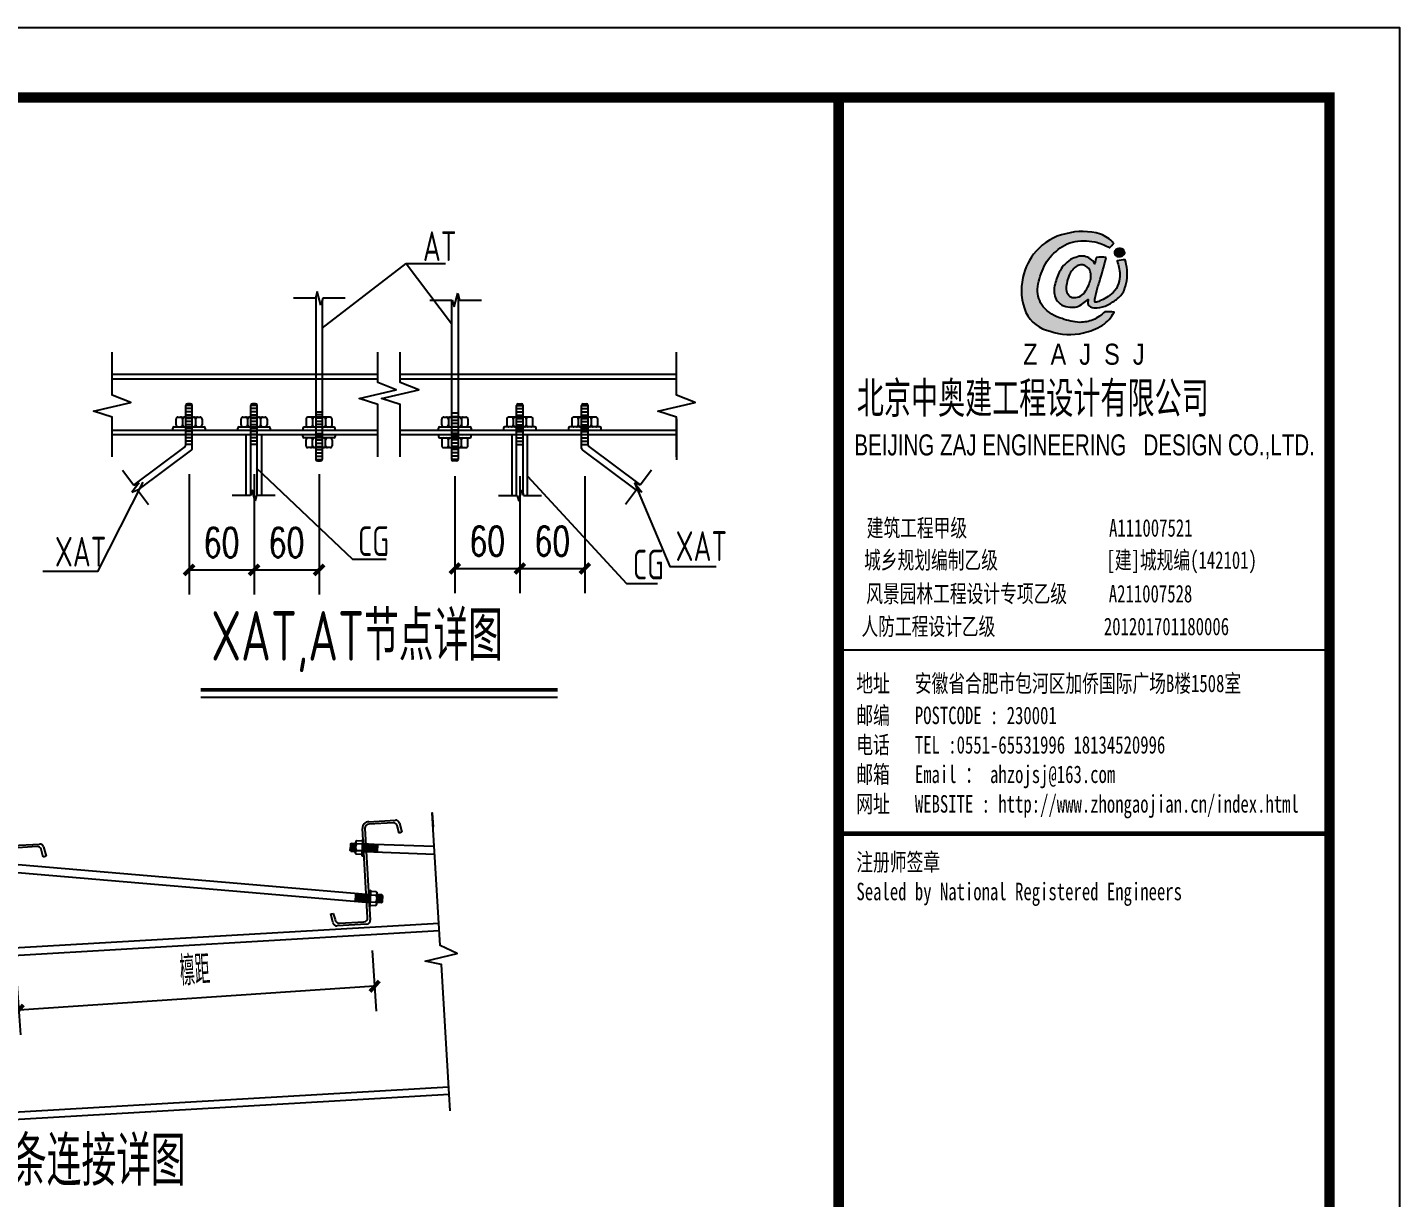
# Model space of a CAD drawing. Extents: x 180850 to 1399066, y 48356 to 327880.
# Drawn here: x 1010427 to 1038098, y 196774 to 220382 of the extents above; entities that cross this region are included whole.
import ezdxf
from ezdxf.enums import TextEntityAlignment as Align

# ---------------------------------------------------------------- set-up
doc = ezdxf.new("R2010")
doc.units = 0
doc.header["$LTSCALE"] = 1000
doc.layers.add('_0', color=7, linetype='Continuous', lineweight=25)
for name, color, linetype in [('AXIS', 3, 'Continuous'), ('GL', 150, 'Continuous'), ('LT', 181, 'Continuous'), ('NUM', 7, 'Continuous'), ('PUB_DIM', 3, 'Continuous'), ('PUB_TITLE', 4, 'Continuous'), ('PZ', 202, 'Continuous'), ('TEXT', 7, 'Continuous'), ('图签', 3, 'Continuous')]:
    doc.layers.add(name, color=color, linetype=linetype)
doc.styles.add('_gyy_title_Arial', font='arial.ttf', dxfattribs={"width": 0.7})
doc.styles.add('_gyy_title_ST', font='', dxfattribs={"width": 0.8})
doc.styles.add('_TCH_DIM_T3', font='SIMPLEX', dxfattribs={"width": 0.705882, "bigfont": 'GBCBIG'})
doc.styles.add('HZ', font='txt.shx', dxfattribs={"width": 0.8, "bigfont": '000hztxt.shx'})
doc.styles.add('TSSD_Label', font='tssdeng.shx', dxfattribs={"width": 0.7, "bigfont": 'hztxt.shx'})
doc.styles.get('_gyy_title_ST').set_extended_font_data('SimSun')
doc.dimstyles.new('TCH-200-1', dxfattribs={"dimtxt": 595, "dimasz": 200, "dimexe": 500, "dimexo": 600, "dimgap": 252.5, "dimtad": 1, "dimdec": 0, "dimzin": 0, "dimdsep": 46, "dimtxsty": '_TCH_DIM_T3', "dimblk": 'ARCHTICK', "dimcen": 0.09, "dimclrd": 3, "dimclre": 3, "dimclrt": 7, "dimazin": 2, "dimtfac": 1, "dimtdec": 0, "dimtix": 1, "dimtmove": 2, "dimatfit": 3, "dimfxl": 1, "dimtolj": 1, "dimtzin": 0, "dimarcsym": 0})

# ---------------------------------------------------------------- blocks, each defined once
blk = doc.blocks.new('_ArchTick')
at = {"color": 0, "linetype": 'ByBlock', "const_width": 0.4}
blk.add_lwpolyline([(-0.5, -0.5), (0.5, 0.5)], dxfattribs=at)
blk = doc.blocks.new('*D102')
at = {"layer": 'AXIS', "color": 3, "lineweight": -2, "transparency": 16777216}
for p, q in [((1019046, 211330), (1019046, 208967)), ((1020357, 211330), (1020357, 208967)), ((1019046, 209467), (1020357, 209467))]:
    blk.add_line(p, q, dxfattribs=at)
at = {"layer": 'Defpoints', "color": 0, "transparency": 16777216}
for p in [(1019046, 211930), (1020357, 211930), (1020357, 209467)]:
    blk.add_point(p, dxfattribs=at)
at = {"layer": 'AXIS', "color": 3, "lineweight": -2, "transparency": 16777216, "xscale": 200, "yscale": 200, "zscale": 200, "rotation": 180}
blk.add_blockref('_ArchTick', (1019046, 209467), dxfattribs=at)
at = {"layer": 'AXIS', "color": 3, "lineweight": -2, "transparency": 16777216, "xscale": 200, "yscale": 200, "zscale": 200}
blk.add_blockref('_ArchTick', (1020357, 209467), dxfattribs=at)
at = {"layer": 'AXIS', "color": 7, "transparency": 16777216, "insert": (1019701, 210017), "char_height": 595, "attachment_point": 5, "style": '_TCH_DIM_T3'}
blk.add_mtext('\\A1;60', dxfattribs=at)
blk = doc.blocks.new('*D103')
at = {"layer": 'AXIS', "color": 3, "lineweight": -2, "transparency": 16777216}
for p, q in [((1020357, 211330), (1020357, 208967)), ((1021667, 211330), (1021667, 208967)), ((1020357, 209467), (1021667, 209467))]:
    blk.add_line(p, q, dxfattribs=at)
at = {"layer": 'Defpoints', "color": 0, "transparency": 16777216}
for p in [(1020357, 211930), (1021667, 211930), (1021667, 209467)]:
    blk.add_point(p, dxfattribs=at)
at = {"layer": 'AXIS', "color": 3, "lineweight": -2, "transparency": 16777216, "xscale": 200, "yscale": 200, "zscale": 200, "rotation": 180}
blk.add_blockref('_ArchTick', (1020357, 209467), dxfattribs=at)
at = {"layer": 'AXIS', "color": 3, "lineweight": -2, "transparency": 16777216, "xscale": 200, "yscale": 200, "zscale": 200}
blk.add_blockref('_ArchTick', (1021667, 209467), dxfattribs=at)
at = {"layer": 'AXIS', "color": 7, "transparency": 16777216, "insert": (1021012, 210017), "char_height": 595, "attachment_point": 5, "style": '_TCH_DIM_T3'}
blk.add_mtext('\\A1;60', dxfattribs=at)
blk = doc.blocks.new('*D104')
at = {"layer": 'AXIS', "color": 3, "lineweight": -2, "transparency": 16777216}
for p, q in [((1014996, 211370), (1014996, 208938)), ((1016307, 211370), (1016307, 208938)), ((1014996, 209438), (1016307, 209438))]:
    blk.add_line(p, q, dxfattribs=at)
at = {"layer": 'Defpoints', "color": 0, "transparency": 16777216}
for p in [(1014996, 211970), (1016307, 211970), (1016307, 209438)]:
    blk.add_point(p, dxfattribs=at)
at = {"layer": 'AXIS', "color": 3, "lineweight": -2, "transparency": 16777216, "xscale": 200, "yscale": 200, "zscale": 200, "rotation": 180}
blk.add_blockref('_ArchTick', (1014996, 209438), dxfattribs=at)
at = {"layer": 'AXIS', "color": 3, "lineweight": -2, "transparency": 16777216, "xscale": 200, "yscale": 200, "zscale": 200}
blk.add_blockref('_ArchTick', (1016307, 209438), dxfattribs=at)
at = {"layer": 'AXIS', "color": 7, "transparency": 16777216, "insert": (1015651, 209988), "char_height": 595, "attachment_point": 5, "style": '_TCH_DIM_T3'}
blk.add_mtext('\\A1;60', dxfattribs=at)
blk = doc.blocks.new('*D105')
at = {"layer": 'AXIS', "color": 3, "lineweight": -2, "transparency": 16777216}
for p, q in [((1013686, 211370), (1013686, 208938)), ((1014996, 211370), (1014996, 208938)), ((1013686, 209438), (1014996, 209438))]:
    blk.add_line(p, q, dxfattribs=at)
at = {"layer": 'Defpoints', "color": 0, "transparency": 16777216}
for p in [(1013686, 211970), (1014996, 211970), (1014996, 209438)]:
    blk.add_point(p, dxfattribs=at)
at = {"layer": 'AXIS', "color": 3, "lineweight": -2, "transparency": 16777216, "xscale": 200, "yscale": 200, "zscale": 200, "rotation": 180}
blk.add_blockref('_ArchTick', (1013686, 209438), dxfattribs=at)
at = {"layer": 'AXIS', "color": 3, "lineweight": -2, "transparency": 16777216, "xscale": 200, "yscale": 200, "zscale": 200}
blk.add_blockref('_ArchTick', (1014996, 209438), dxfattribs=at)
at = {"layer": 'AXIS', "color": 7, "transparency": 16777216, "insert": (1014341, 209988), "char_height": 595, "attachment_point": 5, "style": '_TCH_DIM_T3'}
blk.add_mtext('\\A1;60', dxfattribs=at)
blk = doc.blocks.new('ZXG')
for p, q in [((319, 150), (214, 1947)), ((264, 1950), (372, 102)), ((336, 2085), (880, 2117)), ((832, 2064), (340, 2035)), ((952, 1853), (912, 2011)), ((960, 2057), (1012, 1873)), ((-424, 227), (-374, 230)), ((-381, 58), (-424, 227)), ((-374, 230), (-334, 112)), ((296, 17), (-296, -17)), ((-249, 36), (243, 65))]:
    blk.add_line(p, q)
for centre, radius, start, end in [((346, 1954), 132, 92.3178, 182.907), ((345, 1955), 80.5, 93.3279, 183.3279), ((838, 1987), 77.2, 18.1011, 94.3305), ((886, 2042), 75.4, 11.5832, 94.9433), ((-301, 63), 80.5, 183.3279, 273.3279), ((-254, 116), 80.5, 183.3279, 273.3279), ((238, 145), 80.5, 273.3279, 3.3279), ((292, 98), 80.5, 273.3279, 3.3279)]:
    blk.add_arc(centre, radius, start, end)
at = {"layer": '_0'}
blk.add_line((1012, 1873), (952, 1853), dxfattribs=at)
blk = doc.blocks.new('*D126')
at = {"layer": 'Defpoints', "color": 0, "transparency": 16777216}
for p in [(1017340, 202358), (1010162, 201876), (1010251, 200554)]:
    blk.add_point(p, dxfattribs=at)
at = {"layer": 'GL', "color": 3, "lineweight": -2, "transparency": 16777216}
for p, q in [((1017380, 201760), (1017462, 200538)), ((1010202, 201278), (1010284, 200056)), ((1017428, 201037), (1010251, 200554))]:
    blk.add_line(p, q, dxfattribs=at)
at = {"layer": 'GL', "color": 3, "lineweight": -2, "transparency": 16777216, "xscale": 200, "yscale": 200, "zscale": 200}
for p, rotation in [((1017428, 201037), 3.842897180600762), ((1010251, 200554), 183.8428971806007)]:
    blk.add_blockref('_ArchTick', p, dxfattribs=dict(at, rotation=rotation))
at = {"layer": 'GL', "color": 7, "transparency": 16777216, "insert": (1013801, 201361), "char_height": 595, "attachment_point": 5, "rotation": 3.8429, "style": '_TCH_DIM_T3'}
blk.add_mtext('\\A1;檩距', dxfattribs=at)
blk = doc.blocks.new('dd')
at = {"layer": '图签'}
h = blk.add_hatch(color=5, dxfattribs=at)
h.set_gradient(color1=(0, 0, 255), color2=(36, 36, 255), one_color=1, tint=0.57)
h.paths.add_polyline_path([(452, 1270, -0.093206), (531, 1562, -0.136321), (716, 1807, -0.161039), (988, 1948, -0.108591), (1307, 1935, -0.049497), (1479, 1861, 0.062627), (1539, 1932, 0.094388), (1351, 2056, 0.136326), (854, 2062, 0.161722), (430, 1810, 0.133661), (243, 1435, 0.158414), (286, 937, 0.22517), (632, 669, 0.138663), (1107, 646, 0.074676), (1375, 753, 0.125344), (1543, 944, 0.006312), (1413, 948, -0.090385), (1244, 833, -0.096745), (1053, 797, -0.073845), (803, 850, -0.140868), (530, 1020, -0.160753)])
h = blk.add_hatch(color=1, dxfattribs=at)
h.set_gradient(color1=(255, 0, 0), color2=(255, 0, 0), tint=0.57)
h.paths.add_polyline_path([(1557, 1818, 0.386553), (1564, 1757, 0.170676), (1604, 1736, 0.082224), (1657, 1743, 0.087509), (1686, 1766, 0.264235), (1694, 1804, 0.244333), (1636, 1850, 0.30271)])
h = blk.add_hatch(color=5, dxfattribs=at)
h.set_gradient(color1=(0, 0, 255), color2=(36, 36, 255), one_color=1, tint=0.57)
h.paths.add_polyline_path([(1306, 1289, 0.011169), (1334, 1370, 0.005807), (1431, 1724, 0.01105), (1292, 1724, 0.016796), (1267, 1634, 0.125943), (1203, 1704, 0.083806), (1120, 1739, 0.082879), (1047, 1739, -0.008503), (952, 1710, 0.060057), (844, 1628, 0.086078), (774, 1532, 0.099424), (705, 1347, 0.12153), (690, 1225, 0.102644), (719, 1122, 0.056648), (797, 1042, 0.092914), (913, 1013, 0.194578), (1098, 1064, -0.002562), (1175, 1122, 0.064354), (1167, 1068, 0.172385), (1207, 1017, 0.105458), (1300, 1002, 0.086567), (1454, 1046, 0.047674), (1592, 1136, 0.166359), (1692, 1274, 0.096748), (1728, 1431, 0.03151), (1728, 1548, 0.041815), (1700, 1691, 0.007654), (1588, 1673, -0.009919), (1610, 1585, -0.068269), (1624, 1482, -0.105336), (1605, 1352, -0.14652), (1528, 1223, -0.070486), (1434, 1151, -0.077937), (1341, 1103, -0.127098), (1272, 1084, -0.114215), (1267, 1129, -0.007609)])
h.paths.add_polyline_path([(865, 1245, -0.099994), (863, 1328, -0.050974), (888, 1427, -0.120527), (938, 1529, -0.043888), (1002, 1595, -0.08446), (1063, 1619, -0.147309), (1127, 1607, -0.037474), (1177, 1572, -0.06931), (1209, 1507, -0.067662), (1213, 1431, -0.02676), (1211, 1413, 0.017209), (1183, 1329, -0.048815), (1120, 1223, -0.139096), (1046, 1163, -0.097991), (944, 1153, -0.085394), (909, 1169, -0.149141)], flags=16)
blk.add_lwpolyline([(1539, 1932, 0.094388), (1351, 2056, 0.136326), (854, 2062, 0.161722), (430, 1810, 0.133661), (243, 1435, 0.158414), (286, 937, 0.22517), (632, 669, 0.138663), (1107, 646, 0.074676), (1375, 753, 0.125344), (1543, 944, 0.006312), (1413, 948, -0.090385), (1244, 833, -0.096745), (1053, 797, -0.073845), (803, 850, -0.140868), (530, 1020, -0.160753), (452, 1270, -0.093206), (531, 1562, -0.136321), (716, 1807, -0.161039), (988, 1948, -0.108591), (1307, 1935, -0.049497), (1479, 1861, 0.062627)], format="xyb", close=True, dxfattribs=at)
for points in [[(1694, 1804, 0.243958), (1636, 1850, 0.303117), (1557, 1818, 0.386553), (1564, 1757, 0.170676), (1604, 1736, 0.082224), (1657, 1743, 0.087509), (1686, 1766, 0.264235), (1694, 1804, -7.823139)], [(1431, 1724, 0.011041), (1292, 1724, 0.016796), (1267, 1634, 0.125943), (1203, 1704, 0.083806), (1120, 1739, 0.082879), (1047, 1739, -0.008503), (952, 1710, 0.060057), (844, 1628, 0.086078), (774, 1532, 0.099424), (705, 1347, 0.12153), (690, 1225, 0.102644), (719, 1122, 0.056648), (797, 1042, 0.092914), (913, 1013, 0.194578), (1098, 1064, -0.002562), (1175, 1122, 0.064354), (1167, 1068, 0.172385), (1207, 1017, 0.105458), (1300, 1002, 0.086567), (1454, 1046, 0.047674), (1592, 1136, 0.166359), (1692, 1274, 0.096748), (1728, 1431, 0.03151), (1728, 1548, 0.041815), (1700, 1691, 0.007654), (1588, 1673, -0.009919), (1610, 1585, -0.068269), (1624, 1482, -0.105336), (1605, 1352, -0.14652), (1528, 1223, -0.070486), (1434, 1151, -0.077937), (1341, 1103, -0.127098), (1272, 1084, -0.114215), (1267, 1129, -0.007609), (1306, 1289, 0.011169), (1334, 1370, 0.005782), (1430, 1722, 0.069025)], [(1213, 1431, 0.067662), (1209, 1507, 0.06931), (1177, 1572, 0.037474), (1127, 1607, 0.147309), (1063, 1619, 0.08446), (1002, 1595, 0.043888), (938, 1529, 0.120527), (888, 1427, 0.050974), (863, 1328, 0.099994), (865, 1245, 0.149141), (909, 1169, 0.085394), (944, 1153, 0.097991), (1046, 1163, 0.139096), (1120, 1223, 0.048815), (1183, 1329, -0.017209), (1211, 1413, 0.02676), (1213, 1431, 0.441273)]]:
    blk.add_lwpolyline(points, format="xyb", dxfattribs=at)
at = {"insert": (246, 492), "char_height": 300, "width": 8000, "attachment_point": 1, "style": 'HZ'}
blk.add_mtext('{\\fArial|b0|i0|c0|p32;Z  A  J  S  J}', dxfattribs=at)

msp = doc.modelspace()

# ---------------------------------------------------------------- linework, layer by layer
for p, q in [((1017038.5, 203737.27), (1017046.24, 203944.71)), ((1017068.01, 203978.52), (1017184.06, 203974.19)), ((1017185.09, 204001.85), (1017172.72, 203669.95)), ((1017195.17, 204001.47), (1017182.8, 203669.58)), ((1017195.17, 204001.47), (1017185.09, 204001.85)), ((1017173.75, 203697.61), (1017057.69, 203701.94)), ((1017176.33, 203766.76), (1017060.27, 203771.08)), ((1017181.48, 203905.05), (1017065.43, 203909.37)), ((1017182.8, 203669.58), (1017172.72, 203669.95)), ((1017336.88, 202975.67), (1017324.51, 202643.77)), ((1017346.96, 202975.29), (1017334.59, 202643.4)), ((1017336.88, 202975.67), (1017346.96, 202975.29)), ((1017343.35, 202878.49), (1017459.41, 202874.16)), ((1017461.98, 202943.31), (1017345.93, 202947.64)), ((1017473.44, 202700.54), (1017481.18, 202907.97)), ((1017324.51, 202643.77), (1017334.59, 202643.4)), ((1017335.62, 202671.06), (1017451.67, 202666.73)), ((1017338.2, 202740.2), (1017454.25, 202735.87))]:
    msp.add_line(p, q)
for centre, radius, start, end in [((1017085.66, 203943.24), 39.45, 116.581873, 239.14827), ((1017077.92, 203735.8), 39.45, 116.581873, 239.14827), ((1017169.33, 203836.26), 127.05, 144.867612, 210.86253), ((1017350.35, 202808.99), 127.05, 324.867612, 30.86253), ((1017441.76, 202909.44), 39.45, 296.581873, 59.14827), ((1017434.02, 202702.01), 39.45, 296.581873, 59.14827)]:
    msp.add_arc(centre, radius, start, end)
for p in [(1017182.8, 203669.58), (1017324.51, 202643.77)]:
    msp.add_point(p)
at = {"layer": 'AXIS'}
for p, q in [((1016372.33, 214313.92), (1018064.43, 215616.64)), ((1018064.43, 215616.64), (1018856.42, 215616.64)), ((1018064.43, 215616.64), (1018980.51, 214408.76)), ((1015041.48, 211498.22), (1016979.09, 209654.17)), ((1016979.09, 209654.17), (1017661.07, 209654.17))]:
    msp.add_line(p, q, dxfattribs=at)
at = {"layer": 'AXIS', "color": 3, "linetype": 'ByBlock'}
for p, q in [((1016272.03, 215057.05), (1016235.17, 214919.43)), ((1016345.76, 214781.81), (1016272.03, 215057.05)), ((1019032.22, 214743.44), (1019105.94, 215018.68)), ((1019105.94, 215018.68), (1019142.8, 214881.06)), ((1016235.17, 214919.43), (1015792.34, 214919.43)), ((1016241.26, 214942.16), (1016241.26, 211668.1)), ((1016382.62, 214919.43), (1016345.76, 214781.81)), ((1016372.33, 214881), (1016372.33, 211668.1)), ((1016835.68, 214919.43), (1016382.62, 214919.43)), ((1018542.3, 214881.06), (1018995.36, 214881.06)), ((1018980.51, 214881.06), (1018980.51, 211668.1)), ((1018995.36, 214881.06), (1019032.22, 214743.44)), ((1019111.58, 214997.65), (1019111.58, 211668.1)), ((1019142.8, 214881.06), (1019585.64, 214881.06)), ((1013751.03, 212755.94), (1013619.97, 212755.94)), ((1013619.97, 211953.16), (1013619.97, 212755.94)), ((1013751.03, 212690.4), (1013619.97, 212690.4)), ((1013751.03, 212624.87), (1013619.97, 212624.87)), ((1013751.03, 212559.34), (1013619.97, 212559.34)), ((1013718.27, 212788.7), (1013652.73, 212788.7)), ((1013751.03, 211887.63), (1013751.03, 212755.94)), ((1014930.61, 210961.81), (1014930.61, 212755.94)), ((1015061.68, 212755.94), (1014930.61, 212755.94)), ((1015061.68, 212690.4), (1014930.61, 212690.4)), ((1015061.68, 212624.87), (1014930.61, 212624.87)), ((1015061.68, 212559.34), (1014930.61, 212559.34)), ((1015028.91, 212788.7), (1014963.38, 212788.7)), ((1015061.68, 210940.69), (1015061.68, 212755.94)), ((1016241.26, 212629.8), (1016372.33, 212629.8)), ((1016241.26, 212572.11), (1016372.33, 212572.11)), ((1019111.58, 212600.11), (1018980.51, 212600.11)), ((1019111.58, 212526.74), (1018980.51, 212526.74)), ((1020291.16, 212755.94), (1020422.22, 212755.94)), ((1020291.16, 210940.69), (1020291.16, 212755.94)), ((1020291.16, 212690.4), (1020422.22, 212690.4)), ((1020291.16, 212624.87), (1020422.22, 212624.87)), ((1020291.16, 212559.34), (1020422.22, 212559.34)), ((1020323.92, 212788.7), (1020389.46, 212788.7)), ((1020422.22, 210961.81), (1020422.22, 212755.94)), ((1021601.8, 212755.94), (1021732.87, 212755.94)), ((1021601.8, 211887.63), (1021601.8, 212755.94)), ((1021601.8, 212690.4), (1021732.87, 212690.4)), ((1021601.8, 212624.87), (1021732.87, 212624.87)), ((1021601.8, 212559.34), (1021732.87, 212559.34)), ((1021634.57, 212788.7), (1021700.1, 212788.7)), ((1021732.87, 211953.16), (1021732.87, 212755.94)), ((1013751.03, 212493.81), (1013619.97, 212493.81)), ((1013751.03, 212428.27), (1013619.97, 212428.27)), ((1013751.03, 212428.27), (1013619.97, 212428.27)), ((1013751.03, 212362.74), (1013619.97, 212362.74)), ((1013751.03, 212297.21), (1013619.97, 212297.21)), ((1015061.68, 212493.81), (1014930.61, 212493.81)), ((1015061.68, 212428.27), (1014930.61, 212428.27)), ((1015061.68, 212428.27), (1014930.61, 212428.27)), ((1015061.68, 212362.74), (1014930.61, 212362.74)), ((1015061.68, 212297.21), (1014930.61, 212297.21)), ((1016241.26, 212506.58), (1016372.33, 212506.58)), ((1016241.26, 212441.04), (1016372.33, 212441.04)), ((1016241.26, 212376.63), (1016372.33, 212376.63)), ((1016241.26, 212257.89), (1016372.33, 212257.89)), ((1016437.86, 212476.25), (1016437.86, 212358.3)), ((1019111.58, 212454.49), (1018980.51, 212454.49)), ((1019111.58, 212388.95), (1018980.51, 212388.95)), ((1019111.58, 212323.42), (1018980.51, 212323.42)), ((1019111.58, 212257.89), (1018980.51, 212257.89)), ((1020291.16, 212493.81), (1020422.22, 212493.81)), ((1020291.16, 212428.27), (1020422.22, 212428.27)), ((1020291.16, 212428.27), (1020422.22, 212428.27)), ((1020291.16, 212362.74), (1020422.22, 212362.74)), ((1020291.16, 212297.21), (1020422.22, 212297.21)), ((1021601.8, 212493.81), (1021732.87, 212493.81)), ((1021601.8, 212428.27), (1021732.87, 212428.27)), ((1021601.8, 212428.27), (1021732.87, 212428.27)), ((1021601.8, 212362.74), (1021732.87, 212362.74)), ((1021601.8, 212297.21), (1021732.87, 212297.21)), ((1013751.03, 212231.68), (1013619.97, 212231.68)), ((1013751.03, 212166.15), (1013619.97, 212166.15)), ((1013751.03, 212100.61), (1013619.97, 212100.61)), ((1013751.03, 212035.08), (1013619.97, 212035.08)), ((1013751.03, 211969.55), (1013619.97, 211969.55)), ((1015061.68, 212231.68), (1014930.61, 212231.68)), ((1015061.68, 212166.15), (1014930.61, 212166.15)), ((1015061.68, 212100.61), (1014930.61, 212100.61)), ((1015061.68, 212035.08), (1014930.61, 212035.08)), ((1015061.68, 211969.55), (1014930.61, 211969.55)), ((1016241.26, 212192.36), (1016372.33, 212192.36)), ((1016241.26, 212126.83), (1016372.33, 212126.83)), ((1016241.26, 212061.29), (1016372.33, 212061.29)), ((1016241.26, 211995.76), (1016372.33, 211995.76)), ((1016241.26, 211995.76), (1016372.33, 211995.76)), ((1016437.86, 211943.34), (1016437.86, 212061.29)), ((1019111.58, 212240.67), (1018980.51, 212240.67)), ((1019111.58, 212192.36), (1018980.51, 212192.36)), ((1019111.58, 212126.83), (1018980.51, 212126.83)), ((1019111.58, 212061.29), (1018980.51, 212061.29)), ((1019111.58, 211995.76), (1018980.51, 211995.76)), ((1019111.58, 211995.76), (1018980.51, 211995.76)), ((1020291.16, 212231.68), (1020422.22, 212231.68)), ((1020291.16, 212166.15), (1020422.22, 212166.15)), ((1020291.16, 212100.61), (1020422.22, 212100.61)), ((1020291.16, 212035.08), (1020422.22, 212035.08)), ((1020291.16, 211969.55), (1020422.22, 211969.55)), ((1021601.8, 212231.68), (1021732.87, 212231.68)), ((1021601.8, 212166.15), (1021732.87, 212166.15)), ((1021601.8, 212100.61), (1021732.87, 212100.61)), ((1021601.8, 212035.08), (1021732.87, 212035.08)), ((1021601.8, 211969.55), (1021732.87, 211969.55)), ((1013606.86, 211926.95), (1012572.05, 211150.84)), ((1013737.93, 211861.42), (1012649.25, 211044.91)), ((1016241.26, 211930.23), (1016372.33, 211930.23)), ((1016241.26, 211864.7), (1016372.33, 211864.7)), ((1016241.26, 211799.16), (1016372.33, 211799.16)), ((1016241.26, 211733.63), (1016372.33, 211733.63)), ((1019111.58, 211930.23), (1018980.51, 211930.23)), ((1019111.58, 211864.7), (1018980.51, 211864.7)), ((1019111.58, 211799.16), (1018980.51, 211799.16)), ((1019111.58, 211733.63), (1018980.51, 211733.63)), ((1021614.91, 211861.42), (1022703.59, 211044.91)), ((1021745.98, 211926.95), (1022780.79, 211150.84)), ((1016241.26, 211668.1), (1016372.33, 211668.1)), ((1016274.03, 211635.33), (1016339.56, 211635.33)), ((1019111.58, 211668.1), (1018980.51, 211668.1)), ((1019078.81, 211635.33), (1019013.28, 211635.33)), ((1023009.04, 211452.19), (1022782.51, 211150.15)), ((1016940.55, 203912.12), (1016935.54, 203777.64)), ((1016947.67, 203764.57), (1016935.54, 203777.64)), ((1016940.55, 203912.12), (1016953.62, 203924.25)), ((1016953.62, 203924.25), (1016947.67, 203764.57)), ((1016947.67, 203764.57), (1017039.39, 203761.15)), ((1016953.62, 203924.25), (1017045.35, 203920.83)), ((1016965.34, 203899.83), (1016961.17, 203788.05)), ((1016978.83, 203923.31), (1016972.88, 203763.63)), ((1016990.54, 203898.89), (1016986.38, 203787.11)), ((1017004.04, 203922.37), (1016998.09, 203762.69)), ((1017015.75, 203897.95), (1017011.58, 203786.17)), ((1017029.25, 203921.43), (1017023.3, 203761.75)), ((1017040.96, 203897.01), (1017036.79, 203785.23)), ((1017186.01, 203755.68), (1017410.53, 203747.31)), ((1017192.21, 203891.37), (1017188.04, 203779.59)), ((1017191.96, 203915.37), (1017416.48, 203907)), ((1017205.71, 203914.86), (1017199.75, 203755.17)), ((1017217.42, 203890.43), (1017213.25, 203778.65)), ((1017230.91, 203913.92), (1017224.96, 203754.23)), ((1017242.62, 203889.49), (1017238.46, 203777.71)), ((1017256.12, 203912.98), (1017250.17, 203753.29)), ((1017267.83, 203888.55), (1017263.67, 203776.77)), ((1017281.33, 203912.04), (1017275.38, 203752.35)), ((1017293.04, 203887.61), (1017288.87, 203775.83)), ((1017306.54, 203911.1), (1017300.58, 203751.41)), ((1017318.25, 203886.67), (1017314.08, 203774.89)), ((1017329.43, 203910.24), (1017323.48, 203750.56)), ((1017341.14, 203885.82), (1017336.97, 203774.04)), ((1017354.64, 203909.3), (1017348.68, 203749.62)), ((1017366.35, 203884.88), (1017362.18, 203773.1)), ((1017379.85, 203908.36), (1017373.89, 203748.68)), ((1017391.56, 203883.94), (1017387.39, 203772.16)), ((1017405.05, 203907.42), (1017399.1, 203747.74)), ((1017410.53, 203747.31), (1018635.17, 203701.66)), ((1017416.77, 203883), (1017412.6, 203771.22)), ((1017416.48, 203907), (1018625.42, 203861.93)), ((1017432.58, 203906.4), (1017426.63, 203746.71)), ((1017444.29, 203881.98), (1017440.12, 203770.19)), ((1017457.79, 203905.46), (1017451.83, 203745.77)), ((1017469.5, 203881.04), (1017465.33, 203769.25)), ((1017482.99, 203904.52), (1017477.04, 203744.83)), ((1010005.38, 203513.98), (1017255.77, 202892.47)), ((1009991.75, 203354.95), (1017249.82, 202732.78)), ((1017042.64, 202900.41), (1017036.69, 202740.73)), ((1017054.35, 202875.99), (1017050.18, 202764.21)), ((1017067.85, 202899.48), (1017061.89, 202739.79)), ((1017079.56, 202875.05), (1017075.39, 202763.27)), ((1017093.05, 202898.54), (1017087.1, 202738.85)), ((1017107.08, 202874.03), (1017102.91, 202762.24)), ((1017120.58, 202897.51), (1017114.63, 202737.82)), ((1017132.29, 202873.09), (1017128.12, 202761.3)), ((1017145.79, 202896.57), (1017139.83, 202736.88)), ((1017157.5, 202872.15), (1017153.33, 202760.37)), ((1017170.99, 202895.63), (1017165.04, 202735.94)), ((1017182.71, 202871.21), (1017178.54, 202759.43)), ((1017196.2, 202894.69), (1017190.25, 202735)), ((1017205.6, 202870.35), (1017201.43, 202758.57)), ((1017219.09, 202893.84), (1017213.14, 202734.15)), ((1017230.81, 202869.41), (1017226.64, 202757.63)), ((1017244.3, 202892.9), (1017238.35, 202733.21)), ((1017245.69, 202892.85), (1017333.67, 202889.57)), ((1017256.01, 202868.47), (1017251.85, 202756.69)), ((1017269.51, 202891.96), (1017263.56, 202732.27)), ((1017281.22, 202867.53), (1017277.06, 202755.75)), ((1017294.72, 202891.02), (1017288.77, 202731.33)), ((1017294.72, 202891.02), (1017288.77, 202731.33)), ((1017306.43, 202866.59), (1017302.26, 202754.81)), ((1017306.43, 202866.59), (1017302.26, 202754.81)), ((1017319.93, 202890.08), (1017313.97, 202730.39)), ((1017331.64, 202865.65), (1017327.47, 202753.87)), ((1017482.89, 202860.02), (1017478.72, 202748.24)), ((1017572.01, 202880.68), (1017480.29, 202884.1)), ((1017496.38, 202883.5), (1017490.43, 202723.81)), ((1017508.1, 202859.08), (1017503.93, 202747.3)), ((1017521.59, 202882.56), (1017515.64, 202722.87)), ((1017533.3, 202858.14), (1017529.14, 202746.36)), ((1017546.8, 202881.62), (1017540.85, 202721.93)), ((1017558.51, 202857.2), (1017554.34, 202745.42)), ((1017572.01, 202880.68), (1017566.06, 202720.99)), ((1017584.14, 202867.61), (1017572.01, 202880.68)), ((1017584.14, 202867.61), (1017579.13, 202733.13)), ((1017249.82, 202732.78), (1017327.72, 202729.88)), ((1017566.06, 202720.99), (1017474.33, 202724.41)), ((1017566.06, 202720.99), (1017579.13, 202733.13))]:
    msp.add_line(p, q, dxfattribs=at)
at = {"layer": 'AXIS', "color": 6, "linetype": 'ByBlock'}
for p, q in [((1014838.87, 210940.69), (1014838.87, 212166.15)), ((1015153.42, 210940.69), (1015153.42, 212166.15)), ((1020199.41, 210940.69), (1020199.41, 212166.15)), ((1020513.97, 210940.69), (1020513.97, 212166.15)), ((1014924.96, 210940.69), (1014555.93, 210940.69)), ((1014955.68, 211055.37), (1014924.96, 210940.69)), ((1015017.11, 210826.01), (1014955.68, 211055.37)), ((1015047.83, 210940.69), (1015017.11, 210826.01)), ((1015425.38, 210940.69), (1015047.83, 210940.69)), ((1019927.46, 210940.69), (1020305.01, 210940.69)), ((1020305.01, 210940.69), (1020335.72, 210826.01)), ((1020335.72, 210826.01), (1020397.16, 211055.37)), ((1020397.16, 211055.37), (1020427.88, 210940.69)), ((1020427.88, 210940.69), (1020796.91, 210940.69))]:
    msp.add_line(p, q, dxfattribs=at)
at = {"layer": 'AXIS'}
for points in [[(1012756.83, 211206.86), (1011839.35, 209405.33), (1010736.48, 209405.33)], [(1020513.97, 211325.91), (1022508.26, 209159.77), (1023130.76, 209159.77)], [(1022672.34, 211194.38), (1023384.18, 209502.68), (1024314.44, 209502.68)]]:
    msp.add_lwpolyline(points, dxfattribs=at)
at = {"layer": 'AXIS', "color": 3, "linetype": 'ByBlock'}
for centre, radius, start, end in [((1013652.73, 212755.94), 32.77, 90, 180), ((1013718.27, 212755.94), 32.77, 0, 90), ((1014963.38, 212755.94), 32.77, 90, 180), ((1015028.91, 212755.94), 32.77, 0, 90), ((1020323.92, 212755.94), 32.77, 90, 180), ((1020389.46, 212755.94), 32.77, 0, 90), ((1021634.57, 212755.94), 32.77, 90, 180), ((1021700.1, 212755.94), 32.77, 0, 90), ((1016398.54, 212476.25), 39.32, 0, 90), ((1016398.54, 212358.3), 39.32, 270, 0), ((1016398.54, 212061.29), 39.32, 0, 90), ((1013587.2, 211953.16), 32.77, 306.869898, 0), ((1013718.27, 211887.63), 32.77, 306.869898, 0), ((1016398.54, 211943.34), 39.32, 270, 0), ((1021634.57, 211887.63), 32.77, 180, 233.130102), ((1021765.63, 211953.16), 32.77, 180, 233.130102), ((1016274.03, 211668.1), 32.77, 180, 270), ((1016339.56, 211668.1), 32.77, 270, 0), ((1019013.28, 211668.1), 32.77, 180, 270), ((1019078.81, 211668.1), 32.77, 270, 0)]:
    msp.add_arc(centre, radius, start, end, dxfattribs=at)
for p in [(1016935.73, 203782.73), (1016935.73, 203782.73), (1016935.96, 203788.99), (1017579.32, 202738.22), (1017579.32, 202738.22), (1017579.55, 202744.48)]:
    msp.add_point(p, dxfattribs=at)
at = {"layer": 'GL'}
for p, q in [((1001914.85, 201331.98), (1018719.9, 202309.15)), ((1001923.55, 201182.23), (1018729.01, 202159.43)), ((1002116.09, 198031.34), (1018920.75, 199008.5)), ((1002124.8, 197881.6), (1018929.86, 198858.77))]:
    msp.add_line(p, q, dxfattribs=at)
msp.add_lwpolyline([(1018950.36, 198521.9), (1018929.86, 198858.77), (1018774.08, 201477.92), (1018447.62, 201546.29), (1019090.62, 201700.54), (1018751.39, 201858.31), (1018591.63, 204537.45), (1018607.73, 204253.02)], dxfattribs=at)
at = {"layer": 'LT', "linetype": 'ByBlock'}
for p, q in [((1017491.62, 213378.65), (1012136.32, 213378.65)), ((1023517.97, 213378.65), (1017945.1, 213378.65)), ((1017491.62, 213286.9), (1012136.32, 213286.9)), ((1023517.97, 213286.9), (1017945.1, 213286.9)), ((1012136.32, 212257.89), (1017491.62, 212257.89)), ((1017945.1, 212257.89), (1023517.97, 212257.89)), ((1023517.97, 212482.33), (1023517.97, 211658.93)), ((1012136.32, 212166.15), (1017491.62, 212166.15)), ((1017945.1, 212166.15), (1023517.97, 212166.15))]:
    msp.add_line(p, q, dxfattribs=at)
for points in [[(1012136.32, 211716.15), (1012136.32, 212166.15), (1012136.32, 212519.93), (1011761.32, 212639.93), (1012510.38, 212817.4), (1012136.32, 212963.93), (1012136.32, 213378.65), (1012136.32, 213828.65)], [(1017491.62, 211716.15), (1017491.62, 212166.15), (1017491.62, 212774.69), (1017116.62, 212894.69), (1017865.68, 213072.17), (1017491.62, 213218.69), (1017491.62, 213378.65), (1017491.62, 213828.65)], [(1017491.62, 211716.15), (1017491.62, 212166.15), (1017491.62, 212774.69), (1017116.62, 212894.69), (1017865.68, 213072.17), (1017491.62, 213218.69), (1017491.62, 213378.65), (1017491.62, 213828.65)], [(1017945.1, 211716.15), (1017945.1, 212166.15), (1017945.1, 212774.69), (1017570.1, 212894.69), (1018319.16, 213072.17), (1017945.1, 213218.69), (1017945.1, 213378.65), (1017945.1, 213828.65)], [(1017945.1, 211716.15), (1017945.1, 212166.15), (1017945.1, 212774.69), (1017570.1, 212894.69), (1018319.16, 213072.17), (1017945.1, 213218.69), (1017945.1, 213378.65), (1017945.1, 213828.65)], [(1023517.97, 211716.15), (1023517.97, 212166.15), (1023517.97, 212519.93), (1023142.97, 212639.93), (1023892.03, 212817.4), (1023517.97, 212963.93), (1023517.97, 213378.65), (1023517.97, 213828.65)]]:
    msp.add_lwpolyline(points, dxfattribs=at)
at = {"layer": 'NUM', "const_width": 75}
msp.add_lwpolyline([(1013922.8, 207016.74), (1021117.75, 207016.74)], dxfattribs=at)
at = {"layer": 'NUM'}
msp.add_lwpolyline([(1013922.8, 206866.74), (1021117.75, 206866.74)], dxfattribs=at)
at = {"layer": 'PUB_DIM'}
for p, q in [((1012343.79, 211452.19), (1012570.32, 211150.15)), ((1012680.5, 211194.38), (1012533.87, 211007.62)), ((1012570.32, 211150.15), (1012680.5, 211194.38)), ((1022782.51, 211150.15), (1022672.34, 211194.38)), ((1022672.34, 211194.38), (1022818.97, 211007.62)), ((1012533.87, 211007.62), (1012644.05, 211051.85)), ((1012644.05, 211051.85), (1012865.46, 210756.63)), ((1022708.79, 211051.85), (1022487.37, 210756.63)), ((1022818.97, 211007.62), (1022708.79, 211051.85))]:
    msp.add_line(p, q, dxfattribs=at)
at = {"layer": 'PUB_TITLE'}
msp.add_line((1026785.36, 207821.84), (1036684.34, 207821.84), dxfattribs=at)
msp.add_lwpolyline([(919169.3, 220381.89), (1038098.48, 220381.89), (1038098.48, 136381.97), (919169.3, 136381.97)], close=True, dxfattribs=at)
at = {"layer": 'PUB_TITLE', "const_width": 212.12}
for points in [[(922704.65, 137796.11), (922704.65, 218967.75), (1036684.34, 218967.75), (1036684.34, 137796.11)], [(1026785.36, 218967.75), (1036684.34, 218967.75), (1036684.34, 137796.11), (1026785.36, 137796.11)]]:
    msp.add_lwpolyline(points, close=True, dxfattribs=at)
at = {"layer": 'PUB_TITLE', "const_width": 98.99}
msp.add_lwpolyline([(1026785.36, 204116.19), (1036684.34, 204116.19)], dxfattribs=at)
at = {"layer": 'PZ'}
for p, q in [((1013357.84, 212257.89), (1013357.84, 212297.21)), ((1013384.05, 212323.42), (1013986.95, 212323.42)), ((1013423.37, 212362.74), (1013423.37, 212480.7)), ((1013462.69, 212520.02), (1013908.31, 212520.02)), ((1013554.44, 212480.7), (1013554.44, 212362.74)), ((1013816.56, 212480.7), (1013816.56, 212362.74)), ((1013947.63, 212480.7), (1013947.63, 212362.74)), ((1014013.16, 212297.21), (1014013.16, 212257.89)), ((1014668.48, 212257.89), (1014668.48, 212297.21)), ((1014694.7, 212323.42), (1015297.6, 212323.42)), ((1014734.02, 212362.74), (1014734.02, 212480.7)), ((1014773.34, 212520.02), (1015218.96, 212520.02)), ((1014865.08, 212480.7), (1014865.08, 212362.74)), ((1015127.21, 212480.7), (1015127.21, 212362.74)), ((1015258.28, 212480.7), (1015258.28, 212362.74)), ((1015323.81, 212297.21), (1015323.81, 212257.89)), ((1015979.13, 212292.76), (1015979.13, 212253.45)), ((1016608.24, 212318.98), (1016005.34, 212318.98)), ((1016044.66, 212476.25), (1016044.66, 212358.3)), ((1016529.6, 212515.57), (1016083.98, 212515.57)), ((1016175.73, 212476.25), (1016175.73, 212358.3)), ((1016568.92, 212358.3), (1016568.92, 212476.25)), ((1016634.45, 212253.45), (1016634.45, 212292.76)), ((1018718.38, 212257.89), (1018718.38, 212297.21)), ((1018744.59, 212323.42), (1019347.49, 212323.42)), ((1018783.91, 212362.74), (1018783.91, 212480.7)), ((1018823.23, 212520.02), (1019268.85, 212520.02)), ((1018914.98, 212480.7), (1018914.98, 212362.74)), ((1019177.11, 212480.7), (1019177.11, 212362.74)), ((1019308.17, 212480.7), (1019308.17, 212362.74)), ((1019373.71, 212297.21), (1019373.71, 212257.89)), ((1020029.03, 212297.21), (1020029.03, 212257.89)), ((1020658.14, 212323.42), (1020055.24, 212323.42)), ((1020094.56, 212480.7), (1020094.56, 212362.74)), ((1020579.5, 212520.02), (1020133.88, 212520.02)), ((1020225.63, 212480.7), (1020225.63, 212362.74)), ((1020487.75, 212480.7), (1020487.75, 212362.74)), ((1020618.82, 212362.74), (1020618.82, 212480.7)), ((1020684.35, 212257.89), (1020684.35, 212297.21)), ((1021339.67, 212297.21), (1021339.67, 212257.89)), ((1021968.78, 212323.42), (1021365.89, 212323.42)), ((1021405.21, 212480.7), (1021405.21, 212362.74)), ((1021890.15, 212520.02), (1021444.53, 212520.02)), ((1021536.27, 212480.7), (1021536.27, 212362.74)), ((1021798.4, 212480.7), (1021798.4, 212362.74)), ((1021929.47, 212362.74), (1021929.47, 212480.7)), ((1021995, 212257.89), (1021995, 212297.21)), ((1015979.13, 212126.83), (1015979.13, 212166.15)), ((1016608.24, 212100.61), (1016005.34, 212100.61)), ((1016044.66, 211943.34), (1016044.66, 212061.29)), ((1016175.73, 211943.34), (1016175.73, 212061.29)), ((1016568.92, 212061.29), (1016568.92, 211943.34)), ((1016634.45, 212166.15), (1016634.45, 212126.83)), ((1018718.38, 212166.15), (1018718.38, 212126.83)), ((1018744.59, 212100.61), (1019347.49, 212100.61)), ((1018783.91, 212061.29), (1018783.91, 211943.34)), ((1018914.98, 211943.34), (1018914.98, 212061.29)), ((1019177.11, 211943.34), (1019177.11, 212061.29)), ((1019308.17, 211943.34), (1019308.17, 212061.29)), ((1019373.71, 212126.83), (1019373.71, 212166.15)), ((1016529.6, 211904.02), (1016083.98, 211904.02)), ((1018823.23, 211904.02), (1019268.85, 211904.02))]:
    msp.add_line(p, q, dxfattribs=at)
for centre, radius, start, end in [((1013384.05, 212297.21), 26.21, 90, 180), ((1013462.69, 212480.7), 39.32, 90, 180), ((1013462.69, 212362.74), 39.32, 180, 270), ((1013515.12, 212480.7), 39.32, 0, 90), ((1013515.12, 212362.74), 39.32, 270, 0), ((1013593.75, 212480.7), 39.32, 90, 180), ((1013593.75, 212362.74), 39.32, 180, 270), ((1013777.25, 212480.7), 39.32, 0, 90), ((1013777.25, 212362.74), 39.32, 270, 0), ((1013855.88, 212480.7), 39.32, 90, 180), ((1013855.88, 212362.74), 39.32, 180, 270), ((1013908.31, 212480.7), 39.32, 0, 90), ((1013908.31, 212362.74), 39.32, 270, 0), ((1013986.95, 212297.21), 26.21, 0, 90), ((1014694.7, 212297.21), 26.21, 90, 180), ((1014773.34, 212480.7), 39.32, 90, 180), ((1014773.34, 212362.74), 39.32, 180, 270), ((1014825.76, 212480.7), 39.32, 0, 90), ((1014825.76, 212362.74), 39.32, 270, 0), ((1014904.4, 212480.7), 39.32, 90, 180), ((1014904.4, 212362.74), 39.32, 180, 270), ((1015087.89, 212480.7), 39.32, 0, 90), ((1015087.89, 212362.74), 39.32, 270, 0), ((1015166.53, 212480.7), 39.32, 90, 180), ((1015166.53, 212362.74), 39.32, 180, 270), ((1015218.96, 212480.7), 39.32, 0, 90), ((1015218.96, 212362.74), 39.32, 270, 0), ((1015297.6, 212297.21), 26.21, 0, 90), ((1016005.34, 212292.76), 26.21, 90, 180), ((1016083.98, 212476.25), 39.32, 90, 180), ((1016083.98, 212358.3), 39.32, 180, 270), ((1016136.41, 212476.25), 39.32, 0, 90), ((1016136.41, 212358.3), 39.32, 270, 0), ((1016215.05, 212476.25), 39.32, 90, 180), ((1016215.05, 212358.3), 39.32, 180, 270), ((1016477.18, 212476.25), 39.32, 90, 180), ((1016477.18, 212358.3), 39.32, 180, 270), ((1016529.6, 212476.25), 39.32, 0, 90), ((1016529.6, 212358.3), 39.32, 270, 0), ((1016608.24, 212292.76), 26.21, 0, 90), ((1018744.59, 212297.21), 26.21, 90, 180), ((1018823.23, 212480.7), 39.32, 90, 180), ((1018823.23, 212362.74), 39.32, 180, 270), ((1018875.66, 212480.7), 39.32, 0, 90), ((1018875.66, 212362.74), 39.32, 270, 0), ((1018954.3, 212480.7), 39.32, 90, 180), ((1018954.3, 212362.74), 39.32, 180, 270), ((1019137.79, 212480.7), 39.32, 0, 90), ((1019137.79, 212362.74), 39.32, 270, 0), ((1019216.43, 212480.7), 39.32, 90, 180), ((1019216.43, 212362.74), 39.32, 180, 270), ((1019268.85, 212480.7), 39.32, 0, 90), ((1019268.85, 212362.74), 39.32, 270, 0), ((1019347.49, 212297.21), 26.21, 0, 90), ((1020055.24, 212297.21), 26.21, 90, 180), ((1020133.88, 212480.7), 39.32, 90, 180), ((1020133.88, 212362.74), 39.32, 180, 270), ((1020186.31, 212480.7), 39.32, 0, 90), ((1020186.31, 212362.74), 39.32, 270, 0), ((1020264.94, 212480.7), 39.32, 90, 180), ((1020264.94, 212362.74), 39.32, 180, 270), ((1020448.44, 212480.7), 39.32, 0, 90), ((1020448.44, 212362.74), 39.32, 270, 0), ((1020527.07, 212480.7), 39.32, 90, 180), ((1020527.07, 212362.74), 39.32, 180, 270), ((1020579.5, 212480.7), 39.32, 0, 90), ((1020579.5, 212362.74), 39.32, 270, 0), ((1020658.14, 212297.21), 26.21, 0, 90), ((1021365.89, 212297.21), 26.21, 90, 180), ((1021444.53, 212480.7), 39.32, 90, 180), ((1021444.53, 212362.74), 39.32, 180, 270), ((1021496.95, 212480.7), 39.32, 0, 90), ((1021496.95, 212362.74), 39.32, 270, 0), ((1021575.59, 212480.7), 39.32, 90, 180), ((1021575.59, 212362.74), 39.32, 180, 270), ((1021759.08, 212480.7), 39.32, 0, 90), ((1021759.08, 212362.74), 39.32, 270, 0), ((1021837.72, 212480.7), 39.32, 90, 180), ((1021837.72, 212362.74), 39.32, 180, 270), ((1021890.15, 212480.7), 39.32, 0, 90), ((1021890.15, 212362.74), 39.32, 270, 0), ((1021968.78, 212297.21), 26.21, 0, 90), ((1016005.34, 212126.83), 26.21, 180, 270), ((1016083.98, 212061.29), 39.32, 90, 180), ((1016136.41, 212061.29), 39.32, 0, 90), ((1016215.05, 212061.29), 39.32, 90, 180), ((1016477.18, 212061.29), 39.32, 90, 180), ((1016529.6, 212061.29), 39.32, 0, 90), ((1016608.24, 212126.83), 26.21, 270, 0), ((1018744.59, 212126.83), 26.21, 180, 270), ((1018823.23, 212061.29), 39.32, 90, 180), ((1018875.66, 212061.29), 39.32, 0, 90), ((1018954.3, 212061.29), 39.32, 90, 180), ((1019137.79, 212061.29), 39.32, 0, 90), ((1019216.43, 212061.29), 39.32, 90, 180), ((1019268.85, 212061.29), 39.32, 0, 90), ((1019347.49, 212126.83), 26.21, 270, 0), ((1016083.98, 211943.34), 39.32, 180, 270), ((1016136.41, 211943.34), 39.32, 270, 0), ((1016215.05, 211943.34), 39.32, 180, 270), ((1016477.18, 211943.34), 39.32, 180, 270), ((1016529.6, 211943.34), 39.32, 270, 0), ((1018823.23, 211943.34), 39.32, 180, 270), ((1018875.66, 211943.34), 39.32, 270, 0), ((1018954.3, 211943.34), 39.32, 180, 270), ((1019137.79, 211943.34), 39.32, 270, 0), ((1019216.43, 211943.34), 39.32, 180, 270), ((1019268.85, 211943.34), 39.32, 270, 0)]:
    msp.add_arc(centre, radius, start, end, dxfattribs=at)

# ---------------------------------------------------------------- block references
at = {"layer": '_0', "linetype": 'ByBlock'}
for p in [(1016968.22, 202272.07), (1009790.47, 201789.93)]:
    msp.add_blockref('ZXG', p, dxfattribs=at)
at = {"layer": '图签', "xscale": 1.414139999943435, "yscale": 1.414139999943435, "zscale": 1.414139999943435}
msp.add_blockref('dd', (1030158.93, 213305.02), dxfattribs=at)

# ---------------------------------------------------------------- texts
at = {"color": 1, "insert": (1027153.56, 213244.05), "char_height": 718.1993, "width": 9393.6358, "attachment_point": 1, "style": 'HZ'}
msp.add_mtext('北京中奥建工程设计有限公司', dxfattribs=at)
at = {"layer": 'PUB_TITLE', "width": 0.7}
for s, height, style, p in [('BEIJING ZAJ ENGINEERING   DESIGN CO.,LTD.', 424.2416, '_gyy_title_Arial', (1031746.44, 211746.83)), ('建筑工程甲级                 A111007521             ', 353.5346, '_gyy_title_ST', (1031732.23, 210108.51)), ('城乡规划编制乙级             [建]城规编(142101)', 353.5346, '_gyy_title_ST', (1031260.15, 209459.89)), ('风景园林工程设计专项乙级     A211007528           ', 353.5346, '_gyy_title_ST', (1031556.25, 208781.7)), ('人防工程设计乙级             201201701180006', 353.5346, '_gyy_title_ST', (1030953.36, 208120.07))]:
    msp.add_text(s, height=height, dxfattribs=dict(at, style=style)).set_placement(p, align=Align.CENTER)
at = {"layer": 'PUB_TITLE', "style": '_gyy_title_ST', "width": 0.7}
for s, height, p in [('地址   安徽省合肥市包河区加侨国际广场B楼1508室', 353.5346, (1027143.19, 206971.5)), ('邮编   POSTCODE : 230001', 353.5346, (1027143.19, 206325.74)), ('电话   TEL :0551-65531996 18134520996', 353.5346, (1027143.19, 205731.8)), ('邮箱   Email ： ahzojsj@163.com', 353.5346, (1027143.19, 205137.86)), ('网址   WEBSITE : http://www.zhongaojian.cn/index.html', 353.5346, (1027143.19, 204540.43)), ('注册师签章', 353.535, (1027143.19, 203366.69)), ('Sealed by National Registered Engineers', 353.5346, (1027145.11, 202772.76))]:
    msp.add_text(s, height=height, dxfattribs=at).set_placement(p)
at = {"layer": 'TEXT', "style": 'TSSD_Label', "width": 0.7}
for s, p in [('AT', (1018402.55, 215668.69)), ('CG', (1017092.29, 209717.49)), ('XAT', (1010981.43, 209505.03)), ('XAT', (1023499.11, 209617.81)), ('CG', (1022635.11, 209245.59))]:
    msp.add_text(s, height=600, dxfattribs=at).set_placement(p)
for s, p in [('XAT,AT节点详图', (1014132.8, 207307.51)), ('拉条连接详图', (1009415.48, 196711.5))]:
    msp.add_text(s, height=1000, dxfattribs=at).set_placement(p, align=Align.BOTTOM_LEFT)

# ---------------------------------------------------------------- dimensions: what is measured, and where the dimension line sits
at = {"layer": 'AXIS'}
for base, p1, p2, picture, middle in [((1014996.15, 209438), (1013685.5, 211969.55), (1014996.15, 211969.55), '*D105', (1014340.82, 209988)), ((1016306.79, 209438), (1014996.15, 211969.55), (1016306.79, 211969.55), '*D104', (1015651.47, 209988)), ((1020356.69, 209467.39), (1019046.04, 211930.23), (1020356.69, 211930.23), '*D102', (1019701.37, 210017.39)), ((1021667.34, 209467.39), (1020356.69, 211930.23), (1021667.34, 211930.23), '*D103', (1021012.01, 210017.39))]:
    dim = msp.add_linear_dim(base=base, p1=p1, p2=p2, text='60', dimstyle='TCH-200-1', dxfattribs=at)
    dim.commit()
    dim.dimension.update_dxf_attribs({"geometry": picture, "text_midpoint": middle})
at = {"layer": 'GL'}
dim = msp.add_aligned_dim(p1=(1017339.53, 202358.43), p2=(1010161.77, 201876.29), distance=1324.85, text='檩距', dimstyle='TCH-200-1', dxfattribs=at)
dim.commit()
dim.dimension.update_dxf_attribs({"geometry": '*D126', "text_midpoint": (1013801.48, 201360.62)})

doc.saveas('drawing.dxf')
